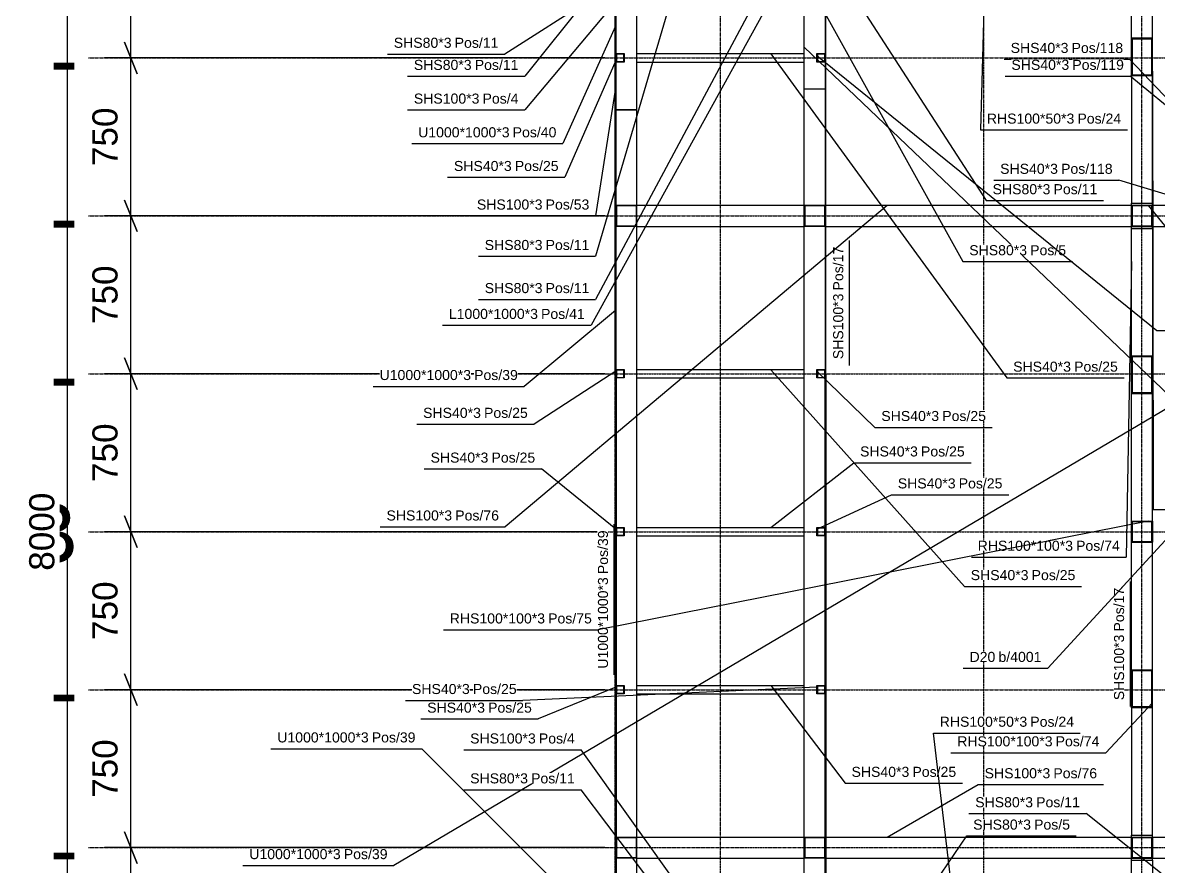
# Model space of a CAD drawing. Header units: millimetres. Extents: x -57554 to 16546, y 2142 to 98430.
# Drawn here: x -7247 to -1857, y 18729 to 22735 of the extents above; entities that cross this region are included whole.
import ezdxf

# ---------------------------------------------------------------- set-up
doc = ezdxf.new("R2010")
doc.units = ezdxf.units.MM
doc.linetypes.add('DXK_LINE_DOT3', pattern=[5.9187, 2.979, -0.9799, 0.9799, -0.9799])
doc.layers.add('S-Z2-A_TEXTUAL_ANNOTATION', color=7, linetype='Continuous')
doc.layers.add('S-Z23-A_DIMENSIONS', color=7, linetype='Continuous')
doc.styles.add('Arial', font='ARIAL.TTF', dxfattribs={"height": 0.2})

msp = doc.modelspace()

# ---------------------------------------------------------------- linework, layer by layer
at = {"color": 1, "linetype": 'DXK_LINE_DOT3'}
for p, q in [((-4434.8, 13818), (-4434.8, 26818)), ((-3934.8, 13818), (-3934.8, 26818)), ((-3434.8, 13818), (-3434.8, 26818)), ((-2684.8, 13818), (-2684.8, 26818)), ((-1934.8, 13818), (-1934.8, 26818)), ((-6934.8, 22568), (15065.2, 22568)), ((-6934.8, 21818), (15065.2, 21818)), ((-6934.8, 21068), (15065.2, 21068)), ((-6934.8, 20318), (15065.2, 20318)), ((-6934.8, 19568), (15065.2, 19568)), ((-6934.8, 18818), (15065.2, 18818))]:
    msp.add_line(p, q, dxfattribs=at)
at = {"color": 2, "linetype": 'Continuous'}
for p, q in [((-4434.8, 22568.4), (-4434.8, 23318.4)), ((-4431.8, 23318.4), (-4431.8, 22568.4)), ((-3437.8, 23318.4), (-3437.8, 22568.4)), ((-3434.8, 22568.4), (-3434.8, 23318.4)), ((-1984.8, 22662.7), (-1984.8, 23318)), ((-1884.8, 22662.7), (-1884.8, 23318)), ((-4331.8, 22321), (-4331.8, 22815)), ((-3537.8, 22421), (-3537.8, 22815)), ((-1984.8, 22482.4), (-1984.8, 22662.7)), ((-1984.8, 22662.7), (-1884.8, 22662.7)), ((-1887.8, 22657.3), (-1981.8, 22657.3)), ((-1981.8, 22657.3), (-1981.8, 22487.8)), ((-1887.8, 22487.8), (-1887.8, 22657.3)), ((-1884.8, 22482.4), (-1884.8, 22662.7)), ((-4431.8, 22588), (-4391.8, 22588)), ((-4431.8, 22548), (-4431.8, 22588)), ((-4394.8, 22585), (-4428.8, 22585)), ((-4428.8, 22585), (-4428.8, 22551)), ((-4394.8, 22551), (-4394.8, 22585)), ((-4391.8, 22588), (-4391.8, 22548)), ((-4331.8, 22588), (-3537.8, 22588)), ((-3477.8, 22588), (-3437.8, 22588)), ((-3477.8, 22548), (-3477.8, 22588)), ((-3440.8, 22585), (-3474.8, 22585)), ((-3474.8, 22585), (-3474.8, 22551)), ((-3440.8, 22551), (-3440.8, 22585)), ((-3437.8, 22588), (-3437.8, 22548)), ((-4431.8, 22568.4), (-4434.8, 22568.4)), ((-4434.8, 21068), (-4434.8, 22568)), ((-4434.8, 22568), (-4431.8, 22568)), ((-4431.8, 22568), (-4431.8, 21068)), ((-4391.8, 22548), (-4431.8, 22548)), ((-4428.8, 22551), (-4394.8, 22551)), ((-4331.8, 22548), (-3537.8, 22548)), ((-3437.8, 22548), (-3477.8, 22548)), ((-3474.8, 22551), (-3440.8, 22551)), ((-3437.8, 22568.4), (-3434.8, 22568.4)), ((-3437.8, 22568), (-3437.8, 21068)), ((-3434.8, 22568), (-3437.8, 22568)), ((-3434.8, 21068), (-3434.8, 22568)), ((-1984.8, 22482.4), (-1984.8, 21877.9)), ((-1884.8, 22482.4), (-1984.8, 22482.4)), ((-1981.8, 22487.8), (-1887.8, 22487.8)), ((-1884.8, 21877.9), (-1884.8, 22482.4)), ((-3537.8, 21868), (-3537.8, 22421)), ((-3537.8, 22421), (-3437.8, 22421)), ((-3537.8, 22421), (-3437.8, 22421)), ((-4431.8, 22321), (-4331.8, 22321)), ((-4331.8, 22321), (-4431.8, 22321)), ((-4331.8, 21868), (-4331.8, 22321)), ((-4431.8, 21768), (-4431.8, 21868)), ((-4431.8, 21868), (-4331.8, 21868)), ((-4334.8, 21865), (-4428.8, 21865)), ((-4428.8, 21865), (-4428.8, 21771)), ((-4334.8, 21771), (-4334.8, 21865)), ((-4331.8, 21868), (-3537.8, 21868)), ((-4331.8, 21768), (-4331.8, 21868)), ((-3537.8, 21768), (-3537.8, 21868)), ((-3537.8, 21868), (-3437.8, 21868)), ((-3440.8, 21865), (-3534.8, 21865)), ((-3534.8, 21865), (-3534.8, 21771)), ((-3440.8, 21771), (-3440.8, 21865)), ((-3437.8, 21768), (-3437.8, 21868)), ((-3434.8, 21868), (-1984.8, 21868)), ((-1984.8, 21868), (-1984.8, 21877.9)), ((-1984.8, 21877.9), (-1884.8, 21877.9)), ((-1984.8, 21768), (-1984.8, 21868)), ((-1984.8, 21868), (-1884.8, 21868)), ((-1887.8, 21865), (-1981.8, 21865)), ((-1981.8, 21865), (-1981.8, 21771)), ((-1887.8, 21771), (-1887.8, 21865)), ((-1884.8, 21868), (-1884.8, 21877.9)), ((-1884.8, 21868), (-1884.8, 21768)), ((-1884.8, 21868), (1015.2, 21868)), ((-4331.8, 21768), (-4431.8, 21768)), ((-4428.8, 21771), (-4334.8, 21771)), ((-4331.8, 21768), (-3537.8, 21768)), ((-4331.8, 18868), (-4331.8, 21768)), ((-3537.8, 18868), (-3537.8, 21768)), ((-3437.8, 21768), (-3537.8, 21768)), ((-3534.8, 21771), (-3440.8, 21771)), ((-3434.8, 21768), (-1984.8, 21768)), ((-1984.8, 21758.2), (-1984.8, 21768)), ((-1984.8, 21768), (-1884.8, 21768)), ((-1984.8, 21153.7), (-1984.8, 21758.2)), ((-1984.8, 21758.2), (-1884.8, 21758.2)), ((-1981.8, 21771), (-1887.8, 21771)), ((-1884.8, 21758.2), (-1884.8, 21768)), ((-1884.8, 21768), (-1204.8, 21768)), ((-1884.8, 21758.2), (-1884.8, 21153.7)), ((-1984.8, 20973.4), (-1984.8, 21153.7)), ((-1984.8, 21153.7), (-1884.8, 21153.7)), ((-1887.8, 21148.3), (-1981.8, 21148.3)), ((-1981.8, 21148.3), (-1981.8, 20978.8)), ((-1887.8, 20978.8), (-1887.8, 21148.3)), ((-1884.8, 20973.4), (-1884.8, 21153.7)), ((-4431.8, 21088), (-4391.8, 21088)), ((-4431.8, 21048), (-4431.8, 21088)), ((-4394.8, 21085), (-4428.8, 21085)), ((-4428.8, 21085), (-4428.8, 21051)), ((-4394.8, 21051), (-4394.8, 21085)), ((-4391.8, 21088), (-4391.8, 21048)), ((-4331.8, 21088), (-3537.8, 21088)), ((-3477.8, 21088), (-3437.8, 21088)), ((-3477.8, 21048), (-3477.8, 21088)), ((-3440.8, 21085), (-3474.8, 21085)), ((-3474.8, 21085), (-3474.8, 21051)), ((-3440.8, 21051), (-3440.8, 21085)), ((-3437.8, 21088), (-3437.8, 21048)), ((-4431.8, 21068), (-4434.8, 21068)), ((-4434.3, 19568), (-4434.3, 21068)), ((-4434.3, 21068), (-4431.3, 21068)), ((-4391.8, 21048), (-4431.8, 21048)), ((-4431.3, 21068), (-4431.3, 19568)), ((-4428.8, 21051), (-4394.8, 21051)), ((-4331.8, 21048), (-3537.8, 21048)), ((-3437.8, 21048), (-3477.8, 21048)), ((-3474.8, 21051), (-3440.8, 21051)), ((-3437.8, 21068), (-3434.8, 21068)), ((-3437.8, 20338), (-3437.8, 21048)), ((-3437.3, 21068), (-3437.3, 19568)), ((-3434.3, 21068), (-3437.3, 21068)), ((-3434.3, 19568), (-3434.3, 21068)), ((-1984.8, 20368), (-1984.8, 20973.4)), ((-1884.8, 20973.4), (-1984.8, 20973.4)), ((-1981.8, 20978.8), (-1887.8, 20978.8)), ((-1884.8, 20368), (-1884.8, 20973.4)), ((-4431.8, 20338), (-4391.8, 20338)), ((-4431.8, 20298), (-4431.8, 20338)), ((-4394.8, 20335), (-4428.8, 20335)), ((-4428.8, 20335), (-4428.8, 20301)), ((-4394.8, 20301), (-4394.8, 20335)), ((-4391.8, 20338), (-4391.8, 20298)), ((-4331.8, 20338), (-3537.8, 20338)), ((-3477.8, 20338), (-3437.8, 20338)), ((-3477.8, 20298), (-3477.8, 20338)), ((-3440.8, 20335), (-3474.8, 20335)), ((-3474.8, 20335), (-3474.8, 20301)), ((-3440.8, 20301), (-3440.8, 20335)), ((-3437.8, 20338), (-3437.8, 20298)), ((-1984.8, 20268), (-1984.8, 20368)), ((-1984.8, 20368), (-1884.8, 20368)), ((-1887.8, 20365), (-1981.8, 20365)), ((-1981.8, 20365), (-1981.8, 20271)), ((-1887.8, 20271), (-1887.8, 20365)), ((-1884.8, 20368), (-1884.8, 20268)), ((-4391.8, 20298), (-4431.8, 20298)), ((-4428.8, 20301), (-4394.8, 20301)), ((-4331.8, 20298), (-3537.8, 20298)), ((-3437.8, 20298), (-3477.8, 20298)), ((-3474.8, 20301), (-3440.8, 20301)), ((-3437.8, 19588), (-3437.8, 20298)), ((-1984.8, 19662.7), (-1984.8, 20268)), ((-1984.8, 20268), (-1884.8, 20268)), ((-1981.8, 20271), (-1887.8, 20271)), ((-1884.8, 19662.7), (-1884.8, 20268)), ((-1984.8, 19482.4), (-1984.8, 19662.7)), ((-1984.8, 19662.7), (-1884.8, 19662.7)), ((-1887.8, 19657.3), (-1981.8, 19657.3)), ((-1981.8, 19657.3), (-1981.8, 19487.8)), ((-1887.8, 19487.8), (-1887.8, 19657.3)), ((-1884.8, 19482.4), (-1884.8, 19662.7)), ((-4431.3, 19568), (-4434.3, 19568)), ((-4434.3, 18068), (-4434.3, 19568)), ((-4434.3, 19568), (-4431.3, 19568)), ((-4431.8, 19588), (-4391.8, 19588)), ((-4431.8, 19548), (-4431.8, 19588)), ((-4431.3, 19568), (-4431.3, 18068)), ((-4394.8, 19585), (-4428.8, 19585)), ((-4428.8, 19585), (-4428.8, 19551)), ((-4394.8, 19551), (-4394.8, 19585)), ((-4391.8, 19588), (-4391.8, 19548)), ((-4331.8, 19588), (-3537.8, 19588)), ((-3477.8, 19588), (-3437.8, 19588)), ((-3477.8, 19548), (-3477.8, 19588)), ((-3440.8, 19585), (-3474.8, 19585)), ((-3474.8, 19585), (-3474.8, 19551)), ((-3440.8, 19551), (-3440.8, 19585)), ((-3437.8, 19588), (-3437.8, 19548)), ((-3437.8, 19568), (-3437.3, 19568)), ((-3437.8, 19568), (-3437.3, 19568)), ((-3437.3, 19568), (-3434.3, 19568)), ((-3437.3, 19568), (-3437.3, 18068)), ((-3434.3, 19568), (-3437.3, 19568)), ((-3434.3, 18068), (-3434.3, 19568)), ((-4391.8, 19548), (-4431.8, 19548)), ((-4428.8, 19551), (-4394.8, 19551)), ((-4331.8, 19548), (-3537.8, 19548)), ((-3437.8, 19548), (-3477.8, 19548)), ((-3474.8, 19551), (-3440.8, 19551)), ((-3437.8, 18868), (-3437.8, 19548)), ((-1984.8, 19482.4), (-1984.8, 18877.9)), ((-1884.8, 19482.4), (-1984.8, 19482.4)), ((-1981.8, 19487.8), (-1887.8, 19487.8)), ((-1884.8, 18877.9), (-1884.8, 19482.4)), ((-4431.8, 18768), (-4431.8, 18868)), ((-4431.8, 18868), (-4331.8, 18868)), ((-4334.8, 18865), (-4428.8, 18865)), ((-4428.8, 18865), (-4428.8, 18771)), ((-4334.8, 18771), (-4334.8, 18865)), ((-4331.8, 18868), (-3537.8, 18868)), ((-4331.8, 18768), (-4331.8, 18868)), ((-3537.8, 18768), (-3537.8, 18868)), ((-3537.8, 18868), (-3437.8, 18868)), ((-3440.8, 18865), (-3534.8, 18865)), ((-3534.8, 18865), (-3534.8, 18771)), ((-3440.8, 18771), (-3440.8, 18865)), ((-3437.8, 18768), (-3437.8, 18868)), ((-3434.3, 18868), (-1984.8, 18868)), ((-1984.8, 18868), (-1984.8, 18877.9)), ((-1984.8, 18877.9), (-1884.8, 18877.9)), ((-1984.8, 18768), (-1984.8, 18868)), ((-1984.8, 18868), (-1884.8, 18868)), ((-1887.8, 18865), (-1981.8, 18865)), ((-1981.8, 18865), (-1981.8, 18771)), ((-1887.8, 18771), (-1887.8, 18865)), ((-1884.8, 18868), (-1884.8, 18877.9)), ((-1884.8, 18868), (-1884.8, 18768)), ((-1884.8, 18868), (1015.2, 18868)), ((-4331.8, 18768), (-4431.8, 18768)), ((-4428.8, 18771), (-4334.8, 18771)), ((-4331.8, 18768), (-3537.8, 18768)), ((-4331.8, 17821), (-4331.8, 18768)), ((-3537.8, 17821), (-3537.8, 18768)), ((-3437.8, 18768), (-3537.8, 18768)), ((-3534.8, 18771), (-3440.8, 18771)), ((-3437.8, 18088), (-3437.8, 18768)), ((-3434.3, 18768), (-1984.8, 18768)), ((-1984.8, 18758.2), (-1984.8, 18768)), ((-1984.8, 18768), (-1884.8, 18768)), ((-1984.8, 18153.7), (-1984.8, 18758.2)), ((-1984.8, 18758.2), (-1884.8, 18758.2)), ((-1981.8, 18771), (-1887.8, 18771)), ((-1884.8, 18758.2), (-1884.8, 18768)), ((-1884.8, 18768), (1015.2, 18768)), ((-1884.8, 18758.2), (-1884.8, 18153.7))]:
    msp.add_line(p, q, dxfattribs=at)
at = {"layer": 'S-Z2-A_TEXTUAL_ANNOTATION'}
for p, q in [((-3774.4, 23594.3), (-2673.8, 21890.6)), ((-4174.4, 23342.3), (-4864.4, 22480.8)), ((-3436.6, 23318.5), (-4549.7, 21298.4)), ((-3695.3, 23239.5), (-2784.6, 21600.9)), ((-4431.4, 22835.3), (-4864.4, 22320.8)), ((-4174.4, 22831.3), (-4527.9, 21625.7)), ((-3774.4, 22831.3), (-4527.9, 21421.1)), ((-4434.4, 22718.7), (-4684.4, 22160.8)), ((-3537.4, 22618.3), (-1676.4, 20841)), ((-4431.4, 22556.3), (-4674, 22000.8)), ((-2588.1, 22561.4), (-1994.5, 22561.4)), ((-1204.4, 21733.7), (-1994.5, 22561.4)), ((-5420.9, 22480.8), (-4864.4, 22480.8)), ((-2584.5, 22481.1), (-1990.9, 22481.1)), ((-1173.1, 21807.5), (-1990.9, 22481.1)), ((-1885.3, 22505.3), (-1882.1, 20424.1)), ((-4431.4, 22434.8), (-4527.9, 21817.8)), ((-5420.9, 22320.8), (-4864.4, 22320.8)), ((-2701.1, 22225.8), (-2003.7, 22225.8)), ((-5400.4, 22160.8), (-4684.4, 22160.8)), ((-5230.6, 22000.8), (-4674, 22000.8)), ((-1204.4, 21733.7), (-2044.3, 21987.4)), ((-2673.8, 21890.6), (-2117.2, 21890.6)), ((-1905.1, 21867.5), (-1284.7, 21101.5)), ((-5121.6, 21817.8), (-4527.9, 21817.8)), ((-3322.8, 21107.4), (-3322.8, 21701)), ((-5084.5, 21625.7), (-4527.9, 21625.7)), ((-2784.6, 21600.9), (-2265.1, 21600.9)), ((-1984.4, 21600.8), (-2010.2, 20197.6)), ((-5084.5, 21421.1), (-4527.9, 21421.1)), ((-5254.6, 21298.4), (-4549.7, 21298.4)), ((-1864, 21273.6), (-1307.4, 21273.6)), ((-4431.4, 21079.7), (-4820.3, 20828.6)), ((-3696.9, 21087.5), (-2777.7, 20058.3)), ((-3477.4, 21079.7), (-3202, 20813.7)), ((-2576.2, 21048), (-2019.6, 21048)), ((-5583.4, 21008.3), (-4867.4, 21008.3)), ((-5376.9, 20828.6), (-4820.3, 20828.6)), ((-3202, 20813.7), (-2645.4, 20813.7)), ((-3696.9, 20337.5), (-3302.9, 20645.4)), ((-3302.9, 20645.4), (-2746.3, 20645.4)), ((-5341.5, 20616.2), (-4784.9, 20616.2)), ((-3477.4, 20329.7), (-3123.8, 20493.7)), ((-3123.8, 20493.7), (-2567.2, 20493.7)), ((-1882.1, 20424.1), (-1147.7, 20424.1)), ((-5550.6, 20341.5), (-4957, 20341.5)), ((-4439.3, 19638), (-4439.3, 20354.1)), ((-2744.6, 20197.6), (-2010.2, 20197.6)), ((-2777.7, 20058.3), (-2221.1, 20058.3)), ((-1989.8, 19488), (-1989.8, 20081.7)), ((-2783.2, 19669.8), (-2382.1, 19669.8)), ((-4431.4, 19579.7), (-4800.9, 19428.9)), ((-3696.9, 19587.5), (-3343.4, 19124)), ((-5357.5, 19428.9), (-4800.9, 19428.9)), ((-6069.1, 19287.6), (-5353.1, 19287.6)), ((-4433.9, 18368.3), (-5353.1, 19287.6)), ((-5153.6, 19282.6), (-4597, 19282.6)), ((-3537.4, 17800.7), (-4597, 19282.6)), ((-2841.6, 19268.9), (-2107.1, 19268.9)), ((-5153.5, 19093.1), (-4597, 19093.1)), ((-3011.4, 16994.3), (-4597, 19093.1)), ((-3343.4, 19124), (-2786.8, 19124)), ((-2711.6, 19117.5), (-2117.9, 19117.5)), ((285.6, 16994.3), (-2199.7, 18979.8)), ((-3774.4, 17396.5), (-2766, 18873.6)), ((-2766, 18873.6), (-2246.5, 18873.6)), ((-1905.1, 18867.5), (-444.7, 18887.7)), ((-6201.9, 18733.5), (-5485.8, 18733.5))]:
    msp.add_line(p, q, dxfattribs=at)
at = {"layer": 'S-Z23-A_DIMENSIONS'}
for p, q in [((-7034.8, 16318), (-7034.8, 24318)), ((-6734.8, 22568), (-6734.8, 23318)), ((-6764.8, 22643), (-6704.8, 22493)), ((-6704.8, 22493), (-6764.8, 22643)), ((-4484.8, 22568), (-6859.8, 22568)), ((-4484.8, 22568), (-6859.8, 22568)), ((-6734.8, 21818), (-6734.8, 22568)), ((-6764.8, 21893), (-6704.8, 21743)), ((-6704.8, 21743), (-6764.8, 21893)), ((-4484.8, 21818), (-6859.8, 21818)), ((-4484.8, 21818), (-6859.8, 21818)), ((-6734.8, 21068), (-6734.8, 21818)), ((-6704.8, 20993), (-6764.8, 21143)), ((-6764.8, 21143), (-6704.8, 20993)), ((-4484.8, 21068), (-6859.8, 21068)), ((-4484.8, 21068), (-6859.8, 21068)), ((-6734.8, 20318), (-6734.8, 21068)), ((-6764.8, 20393), (-6704.8, 20243)), ((-6704.8, 20243), (-6764.8, 20393)), ((-4484.8, 20318), (-6859.8, 20318)), ((-4484.8, 20318), (-6859.8, 20318)), ((-6734.8, 19568), (-6734.8, 20318)), ((-6764.8, 19643), (-6704.8, 19493)), ((-6704.8, 19493), (-6764.8, 19643)), ((-4484.8, 19568), (-6859.8, 19568)), ((-4484.8, 19568), (-6859.8, 19568)), ((-6734.8, 18818), (-6734.8, 19568)), ((-6704.8, 18743), (-6764.8, 18893)), ((-6764.8, 18893), (-6704.8, 18743)), ((-4484.8, 18818), (-6859.8, 18818)), ((-4484.8, 18818), (-6859.8, 18818)), ((-6734.8, 18068), (-6734.8, 18818))]:
    msp.add_line(p, q, dxfattribs=at)

# ---------------------------------------------------------------- texts
at = {"color": 5, "linetype": 'Continuous', "style": 'Arial'}
for s, p in [('-', (-7118.1, 22418)), ('-', (-7118.1, 21668)), ('-', (-7118.1, 20918)), ('B', (-7251.4, 20168)), ('-', (-7118.1, 19418)), ('-', (-7118.1, 18668))]:
    msp.add_text(s, height=286.5, dxfattribs=at).set_placement(p)

# ---------------------------------------------------------------- wipeouts: each hides what was drawn before it
for points, layer in [([(-4936.8, 22190.8), (-4936.8, 22240.8), (-5370.4, 22240.8), (-5370.4, 22190.8)], 'S-Z2-A_TEXTUAL_ANNOTATION'), ([(-5072.7, 20858.6), (-5072.7, 20908.6), (-5346.9, 20908.6), (-5346.9, 20858.6)], 'S-Z2-A_TEXTUAL_ANNOTATION'), ([(-5605.6, 19317.6), (-5605.6, 19367.6), (-6039.1, 19367.6), (-6039.1, 19317.6)], 'S-Z2-A_TEXTUAL_ANNOTATION'), ([(-6772.3, 22357), (-6947.3, 22357), (-6947.3, 22029.1), (-6772.3, 22029.1)], 'S-Z23-A_DIMENSIONS'), ([(-6772.3, 21607), (-6947.3, 21607), (-6947.3, 21279.1), (-6772.3, 21279.1)], 'S-Z23-A_DIMENSIONS'), ([(-6772.3, 20857), (-6947.3, 20857), (-6947.3, 20529.1), (-6772.3, 20529.1)], 'S-Z23-A_DIMENSIONS'), ([(-6772.3, 20107), (-6947.3, 20107), (-6947.3, 19779.1), (-6772.3, 19779.1)], 'S-Z23-A_DIMENSIONS'), ([(-6772.3, 19357), (-6947.3, 19357), (-6947.3, 19029.1), (-6772.3, 19029.1)], 'S-Z23-A_DIMENSIONS')]:
    msp.add_wipeout(points).dxf.layer = layer

# ---------------------------------------------------------------- next in the draw order: texts
at = {"layer": 'S-Z23-A_DIMENSIONS', "style": 'Arial'}
for p in [(-6797.3, 22054.1), (-6797.3, 21304.1), (-6797.3, 20554.1), (-6797.3, 19804.1), (-6797.3, 19054.1)]:
    msp.add_text('750', height=119.38, rotation=90.0002, dxfattribs=at).set_placement(p)

# ---------------------------------------------------------------- next in the draw order: wipeouts: each hides what was drawn before it
for points, layer in [([(-5116.8, 22510.8), (-5116.8, 22560.8), (-5390.9, 22560.8), (-5390.9, 22510.8)], 'S-Z2-A_TEXTUAL_ANNOTATION'), ([(-4714.4, 22190.8), (-4714.4, 22240.8), (-4921.8, 22240.8), (-4921.8, 22190.8)], 'S-Z2-A_TEXTUAL_ANNOTATION'), ([(-2480.5, 21630.9), (-2480.5, 21680.9), (-2754.6, 21680.9), (-2754.6, 21630.9)], 'S-Z2-A_TEXTUAL_ANNOTATION'), ([(-4850.3, 20858.6), (-4850.3, 20908.6), (-5057.7, 20908.6), (-5057.7, 20858.6)], 'S-Z2-A_TEXTUAL_ANNOTATION'), ([(-2473.6, 20088.3), (-2473.6, 20138.3), (-2747.7, 20138.3), (-2747.7, 20088.3)], 'S-Z2-A_TEXTUAL_ANNOTATION'), ([(-2019.8, 19829.2), (-2069.8, 19829.2), (-2069.8, 19518), (-2019.8, 19518)], 'S-Z2-A_TEXTUAL_ANNOTATION'), ([(-2630.9, 19699.8), (-2630.9, 19749.8), (-2753.2, 19749.8), (-2753.2, 19699.8)], 'S-Z2-A_TEXTUAL_ANNOTATION'), ([(-5383.1, 19317.6), (-5383.1, 19367.6), (-5590.6, 19367.6), (-5590.6, 19317.6)], 'S-Z2-A_TEXTUAL_ANNOTATION'), ([(-2359.6, 19298.9), (-2359.6, 19348.9), (-2811.6, 19348.9), (-2811.6, 19298.9)], 'S-Z2-A_TEXTUAL_ANNOTATION'), ([(-2461.9, 18903.6), (-2461.9, 18953.6), (-2736, 18953.6), (-2736, 18903.6)], 'S-Z2-A_TEXTUAL_ANNOTATION'), ([(-5738.3, 18763.5), (-5738.3, 18813.5), (-6171.9, 18813.5), (-6171.9, 18763.5)], 'S-Z2-A_TEXTUAL_ANNOTATION'), ([(-7072.3, 20528.3), (-7247.3, 20528.3), (-7247.3, 20107.7), (-7072.3, 20107.7)], 'S-Z23-A_DIMENSIONS')]:
    msp.add_wipeout(points).dxf.layer = layer

# ---------------------------------------------------------------- next in the draw order: linework, layer by layer
at = {"layer": 'S-Z2-A_TEXTUAL_ANNOTATION'}
for p, q in [((-3696.9, 22587.5), (-2576.2, 21048)), ((-1885.3, 19505.3), (-2107.1, 19268.9)), ((-3144.6, 18867.5), (-2711.6, 19117.5))]:
    msp.add_line(p, q, dxfattribs=at)

# ---------------------------------------------------------------- next in the draw order: texts
at = {"layer": 'S-Z2-A_TEXTUAL_ANNOTATION', "style": 'Arial'}
for s, height, p in [('U1000*1000*3', 47.754, (-5370.4, 22190.8)), ('Pos/40', 47.75, (-4921.8, 22190.8)), ('SHS40*3', 47.75, (-5346.9, 20858.6)), ('Pos/25', 47.75, (-5057.7, 20858.6)), ('U1000*1000*3', 47.754, (-6039.1, 19317.6)), ('Pos/39', 47.75, (-5590.6, 19317.6))]:
    msp.add_text(s, height=height, dxfattribs=at).set_placement(p)
at = {"layer": 'S-Z23-A_DIMENSIONS', "style": 'Arial'}
msp.add_text('8000', height=119.38, rotation=90.0002, dxfattribs=at).set_placement((-7097.3, 20132.7))

# ---------------------------------------------------------------- next in the draw order: wipeouts: each hides what was drawn before it
for points in [[(-4894.4, 22510.8), (-4894.4, 22560.8), (-5101.8, 22560.8), (-5101.8, 22510.8)], [(-2295.1, 21630.9), (-2295.1, 21680.9), (-2465.5, 21680.9), (-2465.5, 21630.9)], [(-2019.8, 20051.7), (-2069.8, 20051.7), (-2069.8, 19844.2), (-2019.8, 19844.2)], [(-2412.1, 19699.8), (-2412.1, 19749.8), (-2615.9, 19749.8), (-2615.9, 19699.8)], [(-2137.1, 19298.9), (-2137.1, 19348.9), (-2344.6, 19348.9), (-2344.6, 19298.9)], [(-2276.5, 18903.6), (-2276.5, 18953.6), (-2446.9, 18953.6), (-2446.9, 18903.6)], [(-5515.8, 18763.5), (-5515.8, 18813.5), (-5723.3, 18813.5), (-5723.3, 18763.5)]]:
    msp.add_wipeout(points).dxf.layer = 'S-Z2-A_TEXTUAL_ANNOTATION'

# ---------------------------------------------------------------- next in the draw order: linework, layer by layer
at = {"layer": 'S-Z2-A_TEXTUAL_ANNOTATION'}
for p, q in [((-3774.4, 23342.3), (-4959.7, 22585.8)), ((-5516.2, 22585.8), (-4959.7, 22585.8)), ((-1144.7, 21017.3), (-2382.1, 19669.8)), ((-2924.8, 19362), (-2227.4, 19362)), ((-2756.3, 18979.8), (-2199.7, 18979.8))]:
    msp.add_line(p, q, dxfattribs=at)

# ---------------------------------------------------------------- next in the draw order: texts
at = {"layer": 'S-Z2-A_TEXTUAL_ANNOTATION', "style": 'Arial'}
for s, height, p in [('SHS80*3', 47.75, (-5390.9, 22510.8)), ('Pos/11', 47.75, (-5101.8, 22510.8)), ('SHS80*3', 47.75, (-2754.6, 21630.9)), ('Pos/5', 47.75, (-2465.5, 21630.9)), ('D20', 47.75, (-2753.2, 19699.8)), ('b/4001', 47.75, (-2615.9, 19699.8)), ('RHS100*100*3', 47.754, (-2811.6, 19298.9)), ('Pos/74', 47.75, (-2344.6, 19298.9)), ('SHS80*3', 47.75, (-2736, 18903.6)), ('Pos/5', 47.75, (-2446.9, 18903.6)), ('U1000*1000*3', 47.754, (-6171.9, 18763.5)), ('Pos/39', 47.75, (-5723.3, 18763.5))]:
    msp.add_text(s, height=height, dxfattribs=at).set_placement(p)
for s, p in [('Pos/17', (-2019.8, 19844.2)), ('SHS100*3', (-2019.8, 19518))]:
    msp.add_text(s, height=47.75, rotation=90.0002, dxfattribs=at).set_placement(p)

# ---------------------------------------------------------------- next in the draw order: wipeouts: each hides what was drawn before it
msp.add_wipeout([(-2251.1, 20088.3), (-2251.1, 20138.3), (-2458.6, 20138.3), (-2458.6, 20088.3)]).dxf.layer = 'S-Z2-A_TEXTUAL_ANNOTATION'

# ---------------------------------------------------------------- next in the draw order: linework, layer by layer
at = {"layer": 'S-Z2-A_TEXTUAL_ANNOTATION'}
msp.add_line((2264.9, 23318.5), (-5485.8, 18733.5), dxfattribs=at)

# ---------------------------------------------------------------- next in the draw order: texts
at = {"layer": 'S-Z2-A_TEXTUAL_ANNOTATION', "style": 'Arial'}
for s, p in [('SHS40*3', (-2747.7, 20088.3)), ('Pos/25', (-2458.6, 20088.3))]:
    msp.add_text(s, height=47.75, dxfattribs=at).set_placement(p)

# ---------------------------------------------------------------- next in the draw order: wipeouts: each hides what was drawn before it
for points in [[(-5212.1, 22615.8), (-5212.1, 22665.8), (-5486.2, 22665.8), (-5486.2, 22615.8)], [(-2284, 22591.4), (-2284, 22641.4), (-2558.1, 22641.4), (-2558.1, 22591.4)], [(-5079.8, 22350.8), (-5079.8, 22400.8), (-5390.9, 22400.8), (-5390.9, 22350.8)], [(-4926.5, 22030.8), (-4926.5, 22080.8), (-5200.6, 22080.8), (-5200.6, 22030.8)], [(-2369.6, 21920.6), (-2369.6, 21970.6), (-2643.8, 21970.6), (-2643.8, 21920.6)], [(-4780.4, 21847.8), (-4780.4, 21897.8), (-5091.6, 21897.8), (-5091.6, 21847.8)], [(-4780.4, 21655.7), (-4780.4, 21705.7), (-5054.5, 21705.7), (-5054.5, 21655.7)], [(-4780.4, 21451.1), (-4780.4, 21501.1), (-5054.5, 21501.1), (-5054.5, 21451.1)], [(-3352.8, 21448.6), (-3402.8, 21448.6), (-3402.8, 21137.4), (-3352.8, 21137.4)], [(-4802.2, 21328.4), (-4802.2, 21378.4), (-5224.6, 21378.4), (-5224.6, 21328.4)], [(-5119.8, 21038.3), (-5119.8, 21088.3), (-5553.4, 21088.3), (-5553.4, 21038.3)], [(-2272, 21078), (-2272, 21128), (-2546.2, 21128), (-2546.2, 21078)], [(-2897.8, 20843.7), (-2897.8, 20893.7), (-3172, 20893.7), (-3172, 20843.7)], [(-5037.4, 20646.2), (-5037.4, 20696.2), (-5311.5, 20696.2), (-5311.5, 20646.2)], [(-2819.7, 20523.7), (-2819.7, 20573.7), (-3093.8, 20573.7), (-3093.8, 20523.7)], [(-5209.4, 20371.5), (-5209.4, 20421.5), (-5520.6, 20421.5), (-5520.6, 20371.5)], [(-2262.6, 20227.6), (-2262.6, 20277.6), (-2714.6, 20277.6), (-2714.6, 20227.6)], [(-4469.3, 20101.6), (-4519.3, 20101.6), (-4519.3, 19668), (-4469.3, 19668)], [(-4768.5, 19882.5), (-4768.5, 19932.5), (-5220.5, 19932.5), (-5220.5, 19882.5)], [(-5125.5, 19547.4), (-5125.5, 19597.4), (-5399.7, 19597.4), (-5399.7, 19547.4)], [(-5053.4, 19458.9), (-5053.4, 19508.9), (-5327.5, 19508.9), (-5327.5, 19458.9)], [(-2479.9, 19392), (-2479.9, 19442), (-2894.8, 19442), (-2894.8, 19392)], [(-4812.4, 19312.6), (-4812.4, 19362.6), (-5123.6, 19362.6), (-5123.6, 19312.6)], [(-3039.3, 19154), (-3039.3, 19204), (-3313.4, 19204), (-3313.4, 19154)], [(-2370.4, 19147.5), (-2370.4, 19197.5), (-2681.6, 19197.5), (-2681.6, 19147.5)], [(-4849.4, 19123.1), (-4849.4, 19173.1), (-5123.5, 19173.1), (-5123.5, 19123.1)]]:
    msp.add_wipeout(points).dxf.layer = 'S-Z2-A_TEXTUAL_ANNOTATION'

# ---------------------------------------------------------------- next in the draw order: linework, layer by layer
at = {"layer": 'S-Z2-A_TEXTUAL_ANNOTATION'}
msp.add_line((-5250.5, 19852.5), (-4516, 19852.5), dxfattribs=at)

# ---------------------------------------------------------------- next in the draw order: wipeouts: each hides what was drawn before it
for points in [[(-4989.7, 22615.8), (-4989.7, 22665.8), (-5197.1, 22665.8), (-5197.1, 22615.8)], [(-2024.5, 22591.4), (-2024.5, 22641.4), (-2269, 22641.4), (-2269, 22591.4)], [(-4894.4, 22350.8), (-4894.4, 22400.8), (-5064.8, 22400.8), (-5064.8, 22350.8)], [(-4704, 22030.8), (-4704, 22080.8), (-4911.5, 22080.8), (-4911.5, 22030.8)], [(-2147.2, 21920.6), (-2147.2, 21970.6), (-2354.6, 21970.6), (-2354.6, 21920.6)], [(-4557.9, 21847.8), (-4557.9, 21897.8), (-4765.4, 21897.8), (-4765.4, 21847.8)], [(-4557.9, 21655.7), (-4557.9, 21705.7), (-4765.4, 21705.7), (-4765.4, 21655.7)], [(-3352.8, 21671), (-3402.8, 21671), (-3402.8, 21463.6), (-3352.8, 21463.6)], [(-4557.9, 21451.1), (-4557.9, 21501.1), (-4765.4, 21501.1), (-4765.4, 21451.1)], [(-4579.7, 21328.4), (-4579.7, 21378.4), (-4787.2, 21378.4), (-4787.2, 21328.4)], [(-4897.4, 21038.3), (-4897.4, 21088.3), (-5104.8, 21088.3), (-5104.8, 21038.3)], [(-2049.6, 21078), (-2049.6, 21128), (-2257, 21128), (-2257, 21078)], [(-2675.4, 20843.7), (-2675.4, 20893.7), (-2882.8, 20893.7), (-2882.8, 20843.7)], [(-4814.9, 20646.2), (-4814.9, 20696.2), (-5022.4, 20696.2), (-5022.4, 20646.2)], [(-2597.2, 20523.7), (-2597.2, 20573.7), (-2804.7, 20573.7), (-2804.7, 20523.7)], [(-4987, 20371.5), (-4987, 20421.5), (-5194.4, 20421.5), (-5194.4, 20371.5)], [(-4469.3, 20324.1), (-4519.3, 20324.1), (-4519.3, 20116.6), (-4469.3, 20116.6)], [(-2040.2, 20227.6), (-2040.2, 20277.6), (-2247.6, 20277.6), (-2247.6, 20227.6)], [(-4546, 19882.5), (-4546, 19932.5), (-4753.5, 19932.5), (-4753.5, 19882.5)], [(-4903.1, 19547.4), (-4903.1, 19597.4), (-5110.5, 19597.4), (-5110.5, 19547.4)], [(-4830.9, 19458.9), (-4830.9, 19508.9), (-5038.4, 19508.9), (-5038.4, 19458.9)], [(-2257.4, 19392), (-2257.4, 19442), (-2464.9, 19442), (-2464.9, 19392)], [(-4627, 19312.6), (-4627, 19362.6), (-4797.4, 19362.6), (-4797.4, 19312.6)], [(-2816.8, 19154), (-2816.8, 19204), (-3024.3, 19204), (-3024.3, 19154)], [(-2147.9, 19147.5), (-2147.9, 19197.5), (-2355.4, 19197.5), (-2355.4, 19147.5)], [(-4627, 19123.1), (-4627, 19173.1), (-4834.4, 19173.1), (-4834.4, 19123.1)]]:
    msp.add_wipeout(points).dxf.layer = 'S-Z2-A_TEXTUAL_ANNOTATION'

# ---------------------------------------------------------------- next in the draw order: linework, layer by layer
for p, q in [((-3477.4, 22579.7), (-1864, 21273.6)), ((-2638, 21987.4), (-2044.3, 21987.4)), ((-3144.6, 21867.5), (-4957, 20341.5)), ((-4434.4, 21368.3), (-4867.4, 21008.3)), ((-4431.4, 20329.7), (-4784.9, 20616.2)), ((-1905.1, 20367.5), (-4516, 19852.5)), ((-3477.4, 19579.7), (-4873.1, 19517.4)), ((-5429.7, 19517.4), (-4873.1, 19517.4)), ((-2670.1, 17215.5), (-2924.8, 19362))]:
    msp.add_line(p, q, dxfattribs=at)

# ---------------------------------------------------------------- next in the draw order: texts
at = {"layer": 'S-Z2-A_TEXTUAL_ANNOTATION', "style": 'Arial'}
for s, height, p in [('SHS80*3', 47.75, (-5486.2, 22615.8)), ('Pos/11', 47.75, (-5197.1, 22615.8)), ('SHS40*3', 47.75, (-2558.1, 22591.4)), ('Pos/118', 47.75, (-2269, 22591.4)), ('SHS100*3', 47.75, (-5390.9, 22350.8)), ('Pos/4', 47.75, (-5064.8, 22350.8)), ('SHS40*3', 47.75, (-5200.6, 22030.8)), ('Pos/25', 47.75, (-4911.5, 22030.8)), ('SHS80*3', 47.75, (-2643.8, 21920.6)), ('Pos/11', 47.75, (-2354.6, 21920.6)), ('SHS100*3', 47.75, (-5091.6, 21847.8)), ('Pos/53', 47.75, (-4765.4, 21847.8)), ('SHS80*3', 47.75, (-5054.5, 21655.7)), ('Pos/11', 47.75, (-4765.4, 21655.7)), ('SHS80*3', 47.75, (-5054.5, 21451.1)), ('Pos/11', 47.75, (-4765.4, 21451.1)), ('L1000*1000*3', 47.754, (-5224.6, 21328.4)), ('Pos/41', 47.75, (-4787.2, 21328.4)), ('U1000*1000*3', 47.754, (-5553.4, 21038.3)), ('Pos/39', 47.75, (-5104.8, 21038.3)), ('SHS40*3', 47.75, (-2546.2, 21078)), ('Pos/25', 47.75, (-2257, 21078)), ('SHS40*3', 47.75, (-3172, 20843.7)), ('Pos/25', 47.75, (-2882.8, 20843.7)), ('SHS40*3', 47.75, (-5311.5, 20646.2)), ('Pos/25', 47.75, (-5022.4, 20646.2)), ('SHS40*3', 47.75, (-3093.8, 20523.7)), ('Pos/25', 47.75, (-2804.7, 20523.7)), ('SHS100*3', 47.75, (-5520.6, 20371.5)), ('Pos/76', 47.75, (-5194.4, 20371.5)), ('RHS100*100*3', 47.754, (-2714.6, 20227.6)), ('Pos/74', 47.75, (-2247.6, 20227.6)), ('RHS100*100*3', 47.754, (-5220.5, 19882.5)), ('Pos/75', 47.75, (-4753.5, 19882.5)), ('SHS40*3', 47.75, (-5399.7, 19547.4)), ('Pos/25', 47.75, (-5110.5, 19547.4)), ('SHS40*3', 47.75, (-5327.5, 19458.9)), ('Pos/25', 47.75, (-5038.4, 19458.9)), ('RHS100*50*3', 47.754, (-2894.8, 19392)), ('Pos/24', 47.75, (-2464.9, 19392)), ('SHS100*3', 47.75, (-5123.6, 19312.6)), ('Pos/4', 47.75, (-4797.4, 19312.6)), ('SHS40*3', 47.75, (-3313.4, 19154)), ('Pos/25', 47.75, (-3024.3, 19154)), ('SHS100*3', 47.75, (-2681.6, 19147.5)), ('Pos/76', 47.75, (-2355.4, 19147.5)), ('SHS80*3', 47.75, (-5123.5, 19123.1)), ('Pos/11', 47.75, (-4834.4, 19123.1))]:
    msp.add_text(s, height=height, dxfattribs=at).set_placement(p)
for s, height, p in [('Pos/17', 47.75, (-3352.8, 21463.6)), ('SHS100*3', 47.75, (-3352.8, 21137.4)), ('Pos/39', 47.75, (-4469.3, 20116.6)), ('U1000*1000*3', 47.754, (-4469.3, 19668))]:
    msp.add_text(s, height=height, rotation=90.0002, dxfattribs=at).set_placement(p)

# ---------------------------------------------------------------- next in the draw order: wipeouts: each hides what was drawn before it
for points in [[(-2280.4, 22511.1), (-2280.4, 22561.1), (-2554.5, 22561.1), (-2554.5, 22511.1)], [(-2256.2, 22255.8), (-2256.2, 22305.8), (-2671.1, 22305.8), (-2671.1, 22255.8)], [(-2333.8, 22017.4), (-2333.8, 22067.4), (-2608, 22067.4), (-2608, 22017.4)], [(-2998.8, 20675.4), (-2998.8, 20725.4), (-3272.9, 20725.4), (-3272.9, 20675.4)], [(-2452.1, 19009.8), (-2452.1, 19059.8), (-2726.3, 19059.8), (-2726.3, 19009.8)]]:
    msp.add_wipeout(points).dxf.layer = 'S-Z2-A_TEXTUAL_ANNOTATION'

# ---------------------------------------------------------------- next in the draw order: linework, layer by layer
at = {"layer": 'S-Z2-A_TEXTUAL_ANNOTATION'}
msp.add_line((-2670.1, 23321.5), (-2701.1, 22225.8), dxfattribs=at)

# ---------------------------------------------------------------- next in the draw order: wipeouts: each hides what was drawn before it
for points in [[(-2020.9, 22511.1), (-2020.9, 22561.1), (-2265.4, 22561.1), (-2265.4, 22511.1)], [(-2033.7, 22255.8), (-2033.7, 22305.8), (-2241.2, 22305.8), (-2241.2, 22255.8)], [(-2074.3, 22017.4), (-2074.3, 22067.4), (-2318.8, 22067.4), (-2318.8, 22017.4)], [(-2776.3, 20675.4), (-2776.3, 20725.4), (-2983.8, 20725.4), (-2983.8, 20675.4)], [(-2229.7, 19009.8), (-2229.7, 19059.8), (-2437.1, 19059.8), (-2437.1, 19009.8)]]:
    msp.add_wipeout(points).dxf.layer = 'S-Z2-A_TEXTUAL_ANNOTATION'

# ---------------------------------------------------------------- next in the draw order: texts
at = {"layer": 'S-Z2-A_TEXTUAL_ANNOTATION', "style": 'Arial'}
for s, height, p in [('SHS40*3', 47.75, (-2554.5, 22511.1)), ('Pos/119', 47.75, (-2265.4, 22511.1)), ('RHS100*50*3', 47.754, (-2671.1, 22255.8)), ('Pos/24', 47.75, (-2241.2, 22255.8)), ('SHS40*3', 47.75, (-2608, 22017.4)), ('Pos/118', 47.75, (-2318.8, 22017.4)), ('SHS40*3', 47.75, (-3272.9, 20675.4)), ('Pos/25', 47.75, (-2983.8, 20675.4)), ('SHS80*3', 47.75, (-2726.3, 19009.8)), ('Pos/11', 47.75, (-2437.1, 19009.8))]:
    msp.add_text(s, height=height, dxfattribs=at).set_placement(p)

doc.saveas('drawing.dxf')
